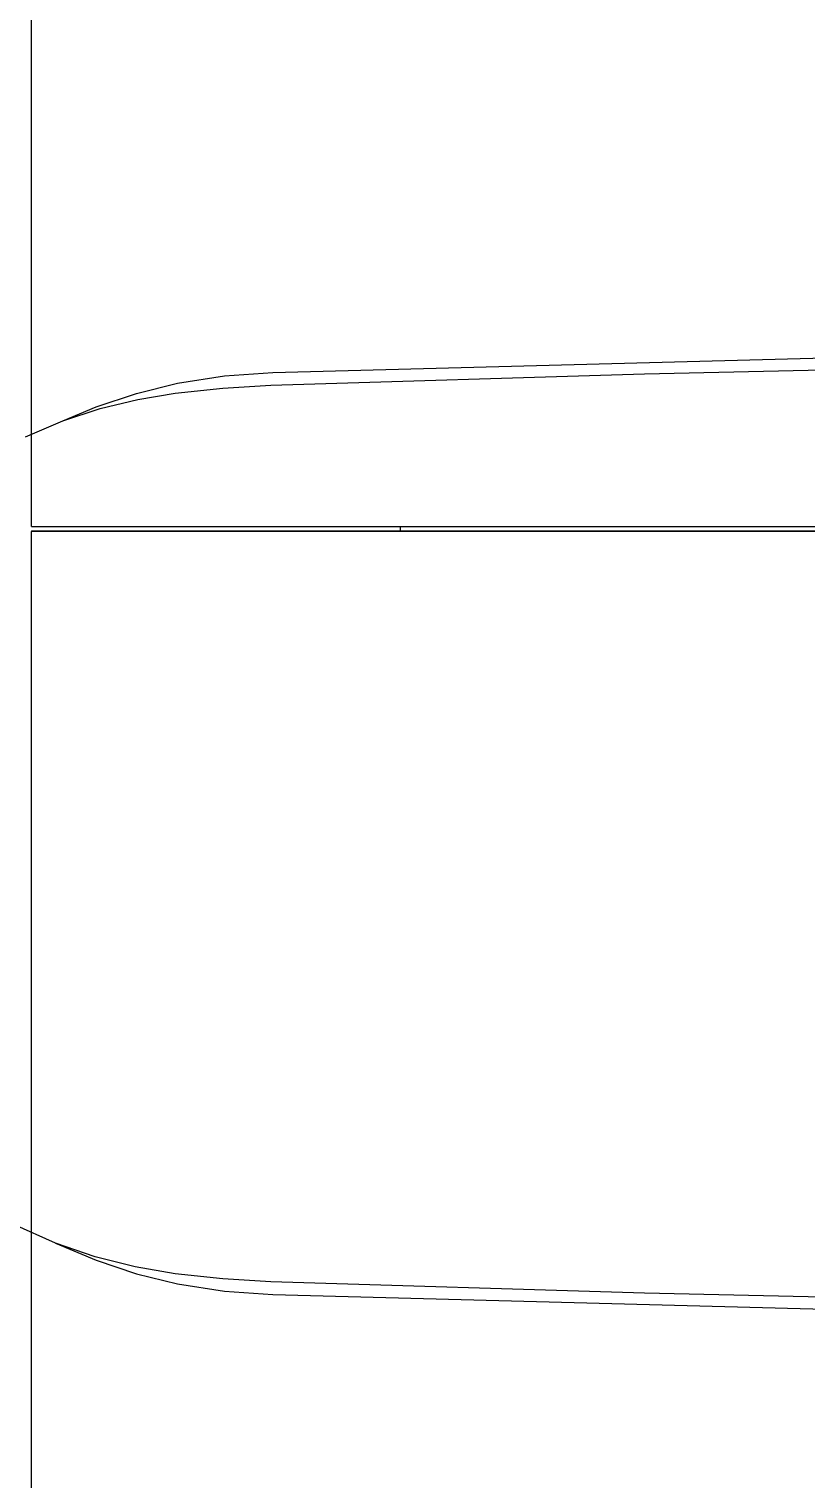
# Model space of a CAD drawing. Header units: metres. Extents: x 62 to 334, y -352 to -102.
# Drawn here: x 180.02 to 186.26, y -149.82 to -138.18 of the extents above; entities that cross this region are included whole.
import ezdxf

# ---------------------------------------------------------------- set-up
doc = ezdxf.new("R2010")
doc.units = ezdxf.units.M

msp = doc.modelspace()

# ---------------------------------------------------------------- linework, layer by layer
for p, q in [((180.042, -142.175), (180.042, -136.405)), ((181.979, -140.94), (187.821, -140.785)), ((181.593, -140.967), (181.979, -140.94)), ((181.963, -141.042), (184.966, -140.95)), ((184.966, -140.95), (187.967, -140.883)), ((180.885, -141.107), (181.216, -141.026)), ((181.197, -141.105), (181.579, -141.064)), ((181.216, -141.026), (181.593, -140.967)), ((181.579, -141.064), (181.963, -141.042)), ((180.562, -141.215), (180.885, -141.107)), ((180.595, -141.229), (180.896, -141.156)), ((180.896, -141.156), (181.197, -141.105)), ((180.294, -141.328), (180.562, -141.215)), ((180.294, -141.328), (180.595, -141.229)), ((179.993, -141.455), (180.294, -141.328)), ((180.042, -142.175), (188.461, -142.175)), ((180.042, -142.211), (188.461, -142.211)), ((180.042, -142.211), (180.042, -142.215)), ((180.042, -156.224), (180.042, -142.215)), ((188.461, -142.215), (180.042, -142.215)), ((183.003, -142.175), (183.003, -142.211)), ((180.235, -147.93), (179.901, -147.78)), ((180.235, -147.93), (180.562, -148.066)), ((180.553, -148.039), (180.235, -147.93)), ((180.876, -148.12), (180.553, -148.039)), ((180.562, -148.066), (180.885, -148.174)), ((181.197, -148.175), (180.876, -148.12)), ((180.885, -148.174), (181.216, -148.254)), ((181.579, -148.216), (181.197, -148.175)), ((181.216, -148.254), (181.593, -148.313)), ((181.963, -148.238), (181.579, -148.216)), ((184.965, -148.33), (181.963, -148.238)), ((181.593, -148.313), (181.979, -148.34)), ((181.979, -148.34), (187.821, -148.495)), ((187.967, -148.397), (184.965, -148.33))]:
    msp.add_line(p, q)

doc.saveas('drawing.dxf')
